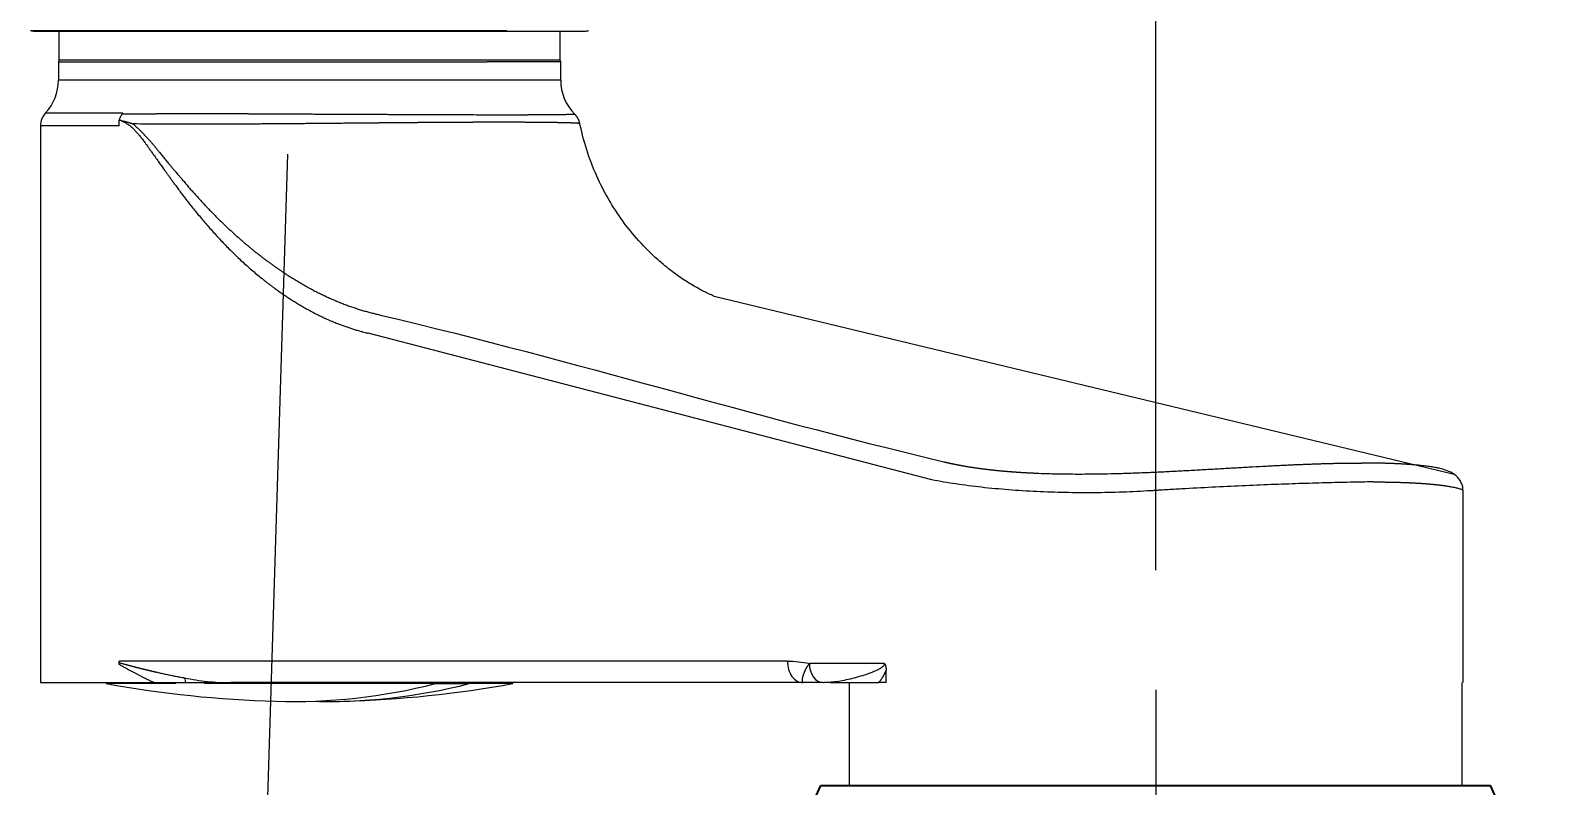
# Model space of a CAD drawing. Extents: x 0 to 1128, y 0 to 827.
# Drawn here: x 161.2 to 224.7, y 670.2 to 701.7 of the extents above; entities that cross this region are included whole.
import ezdxf

# ---------------------------------------------------------------- set-up
doc = ezdxf.new("R2010")
doc.units = 0
doc.header["$LTSCALE"] = 4
doc.header["$MEASUREMENT"] = 0
doc.header["$PDMODE"] = 3
doc.header["$PDSIZE"] = -10
doc.linetypes.add('CENTER2', pattern=[28.575, 19.05, -3.175, 3.175, -3.175])
doc.layers.get('0').update_dxf_attribs({"linetype": 'CONTINUOUS'})
doc.layers.get('DEFPOINTS').update_dxf_attribs({"linetype": 'CONTINUOUS'})
doc.layers.add('1', color=7, linetype='CONTINUOUS')
doc.layers.add('DEF_LAYER_ASSEM_MEMBER', color=7, linetype='CONTINUOUS')
doc.layers.add('Cneter', color=1, linetype='CENTER2', lineweight=13)
doc.styles.add('Daelim Dimension', font='')
doc.styles.get('Daelim Dimension').set_extended_font_data('나눔고딕')
doc.dimstyles.new('DEFAULT', dxfattribs={"dimscale": 2, "dimtxt": 2, "dimasz": 2, "dimexe": 0, "dimexo": 2, "dimgap": 1, "dimtad": 1, "dimdec": 1, "dimzin": 9, "dimdsep": 46, "dimtxsty": 'Daelim Dimension', "dimcen": 0.5, "dimclrd": 252, "dimclre": 252, "dimclrt": 3, "dimadec": 1, "dimazin": 0, "dimtfac": 1, "dimtdec": 1, "dimtix": 1, "dimtmove": 0, "dimatfit": 3, "dimfxl": 1, "dimtolj": 1, "dimtzin": 1, "dimlwd": 9, "dimlwe": 9, "dimarcsym": 0})

# ---------------------------------------------------------------- blocks, each defined once
blk = doc.blocks.new('*D0')
at = {"color": 5, "lineweight": 9, "ltscale": 0.5, "transparency": 16777216}
for p, q in [((208.228, 679.171), (208.228, 725.142)), ((212.228, 725.142), (314.228, 725.142)), ((318.228, 679.171), (318.228, 725.142))]:
    blk.add_line(p, q, dxfattribs=at)
at = {"color": 5, "ltscale": 0.5, "transparency": 16777216}
for points in [[(212.228, 725.809), (212.228, 724.476), (208.228, 725.142)], [(314.228, 725.809), (314.228, 724.476), (318.228, 725.142)]]:
    blk.add_solid(points, dxfattribs=at)
at = {"layer": 'DEFPOINTS', "color": 0, "ltscale": 0.5, "transparency": 16777216}
for p in [(318.228, 725.142), (208.228, 675.171), (318.228, 675.171)]:
    blk.add_point(p, dxfattribs=at)
at = {"color": 7, "ltscale": 0.5, "transparency": 16777216, "insert": (263.228, 737.958), "char_height": 10, "attachment_point": 2, "style": 'Daelim Dimension'}
blk.add_mtext('\\A1;110', dxfattribs=at)

msp = doc.modelspace()

# ---------------------------------------------------------------- linework, layer by layer
at = {"layer": '1', "color": 7, "linetype": 'Continuous', "lineweight": 13}
for p, q in [((161.179, 701.719), (181.106, 701.719)), ((176.503, 699.637), (162.352, 699.637)), ((180.276, 699.637), (176.503, 699.637)), ((183.352, 699.637), (180.276, 699.637)), ((164.897, 697.73), (161.602, 697.73)), ((192.829, 675.371), (164.893, 675.371)), ((196.885, 675.271), (193.749, 675.271)), ((178.862, 674.43), (178.862, 674.471))]:
    msp.add_line(p, q, dxfattribs=at)
at = {"layer": '1', "color": 7, "linetype": 'Continuous', "lineweight": 18}
for p, q in [((161.352, 701.688), (180.984, 701.688)), ((162.374, 701.688), (162.374, 700.471)), ((180.984, 701.688), (184.352, 701.688)), ((183.329, 700.471), (183.329, 701.688)), ((162.374, 700.471), (162.352, 700.409)), ((162.352, 700.409), (180.276, 700.409)), ((162.352, 700.409), (162.352, 699.637)), ((180.261, 700.471), (162.374, 700.471)), ((183.329, 700.471), (180.261, 700.471)), ((183.352, 700.409), (180.276, 700.409)), ((183.352, 700.409), (183.329, 700.471)), ((183.352, 699.637), (183.352, 700.409)), ((161.816, 698.275), (165.048, 698.275)), ((161.602, 697.73), (161.602, 674.471)), ((164.893, 697.73), (164.893, 697.963)), ((220.713, 683.168), (189.766, 690.6)), ((198.872, 682.942), (175.306, 689.067)), ((221.078, 674.471), (221.078, 682.494)), ((196.958, 674.471), (196.958, 674.985)), ((161.602, 674.471), (166.348, 674.471)), ((164.352, 674.471), (164.352, 674.43)), ((167.257, 674.43), (164.352, 674.43)), ((178.113, 674.43), (168.444, 674.43)), ((193.485, 674.471), (169.554, 674.471)), ((178.113, 674.44), (178.113, 674.43)), ((179.528, 674.44), (179.528, 674.43)), ((181.352, 674.43), (179.528, 674.43)), ((181.352, 674.43), (181.352, 674.471)), ((194.331, 674.471), (194.369, 674.471)), ((195.408, 674.471), (195.408, 670.171)), ((196.958, 674.471), (196.645, 674.471)), ((221.048, 670.171), (221.048, 674.471))]:
    msp.add_line(p, q, dxfattribs=at)
for centre, radius, start, end in [((161.352, 702.188), 0.5, 249.77514, 270), ((184.352, 702.188), 0.5, 270, 290.22486), ((160.352, 699.637), 2, 317.06892, 0), ((185.352, 699.637), 2, 180, 224.82533), ((162.402, 697.73), 0.8, 137.06621, 180), ((172.852, 721.671), 48, 259.80008, 268.31166), ((172.852, 721.671), 48, 271.68834, 280.19992)]:
    msp.add_arc(centre, radius, start, end, dxfattribs=at)
at = {"layer": '1', "color": 7, "linetype": 'Continuous', "lineweight": 13}
for centre, major_axis, ratio, start_param, end_param in [((180.984, 702.188), (0, -0.5), 0.707107, 6.28316, 6.636176), ((193.485, 675.371), (0, 0.9), 0.72813, 1.570796, 3.141593)]:
    msp.add_ellipse(centre, major_axis=major_axis, ratio=ratio, start_param=start_param, end_param=end_param, dxfattribs=at)
at = {"layer": '1', "color": 7, "linetype": 'Continuous', "lineweight": 18}
for centre, major_axis, ratio, start_param, end_param in [((194.331, 675.271), (0, -0.8), 0.72813, 4.712389, 6.283007), ((172.145, 721.671), (0, -47.99), 0.707107, 6.262349, 6.459997), ((173.559, 721.671), (0, -47.99), 0.707107, 6.262349, 6.459997)]:
    msp.add_ellipse(centre, major_axis=major_axis, ratio=ratio, start_param=start_param, end_param=end_param, dxfattribs=at)
for points, knots in [([(164.893, 697.963), (164.907, 698.013), (164.925, 698.06), (164.956, 698.126), (164.967, 698.148), (164.991, 698.189), (165.003, 698.209), (165.017, 698.229)], [0, 0, 0, 0, 0.5, 0.5, 0.75, 0.75, 1, 1, 1, 1]), ([(165.017, 698.229), (165.03, 698.229), (165.056, 698.229), (165.095, 698.229), (165.135, 698.23), (165.175, 698.23), (165.215, 698.231), (165.255, 698.231), (165.295, 698.232), (165.336, 698.232), (165.376, 698.232), (165.417, 698.233), (165.458, 698.233), (165.499, 698.234), (165.54, 698.234), (165.582, 698.234), (165.623, 698.235), (165.665, 698.235), (165.707, 698.235), (165.749, 698.236), (165.791, 698.236), (165.833, 698.236), (165.876, 698.237), (165.918, 698.237), (165.961, 698.237), (166.004, 698.238), (166.047, 698.238), (166.09, 698.238), (166.134, 698.239), (166.177, 698.239), (166.221, 698.239), (166.264, 698.24), (166.308, 698.24), (166.352, 698.24), (166.396, 698.24), (166.441, 698.241), (166.485, 698.241), (166.53, 698.241), (166.574, 698.241), (166.619, 698.242), (166.664, 698.242), (166.709, 698.242), (166.754, 698.242), (166.8, 698.242), (166.845, 698.243), (166.89, 698.243), (166.936, 698.243), (166.982, 698.243), (167.028, 698.243), (167.074, 698.244), (167.12, 698.244), (167.166, 698.244), (167.213, 698.244), (167.259, 698.244), (167.306, 698.244), (167.352, 698.244), (167.399, 698.245), (167.446, 698.245), (167.493, 698.245), (167.54, 698.245), (167.587, 698.245), (167.635, 698.245), (167.682, 698.245), (167.729, 698.245), (167.777, 698.245), (167.825, 698.245), (167.873, 698.245), (167.921, 698.245), (167.969, 698.246), (168.017, 698.246), (168.065, 698.246), (168.113, 698.246), (168.161, 698.246), (168.21, 698.246), (168.258, 698.246), (168.307, 698.246), (168.356, 698.246), (168.404, 698.246), (168.453, 698.246), (168.502, 698.246), (168.551, 698.246), (168.6, 698.246), (168.65, 698.246), (168.699, 698.245), (168.748, 698.245), (168.798, 698.245), (168.847, 698.245), (168.897, 698.245), (168.946, 698.245), (168.996, 698.245), (169.046, 698.245), (169.095, 698.245), (169.145, 698.245), (169.195, 698.245), (169.245, 698.245), (169.295, 698.244), (169.346, 698.244), (169.396, 698.244), (169.446, 698.244), (169.496, 698.244), (169.547, 698.244), (169.597, 698.244), (169.648, 698.243), (169.698, 698.243), (169.749, 698.243), (169.799, 698.243), (169.85, 698.243), (169.901, 698.243), (169.952, 698.242), (170.002, 698.242), (170.053, 698.242), (170.104, 698.242), (170.155, 698.241), (170.206, 698.241), (170.257, 698.241), (170.308, 698.241), (170.359, 698.24), (170.411, 698.24), (170.462, 698.24), (170.513, 698.24), (170.603, 698.239), (170.732, 698.239), (170.9, 698.238), (171.067, 698.237), (171.233, 698.236), (171.397, 698.235), (171.561, 698.234), (171.723, 698.233), (171.884, 698.232), (172.044, 698.232), (172.202, 698.231), (172.359, 698.23), (172.514, 698.229), (172.668, 698.229), (172.821, 698.228), (172.972, 698.227), (173.122, 698.226), (173.27, 698.226), (173.416, 698.225), (173.561, 698.224), (173.704, 698.224), (173.845, 698.223), (173.985, 698.222), (174.123, 698.222), (174.259, 698.221), (174.394, 698.22), (174.527, 698.22), (174.658, 698.219), (174.787, 698.219), (174.915, 698.218), (175.04, 698.218), (175.164, 698.217), (175.287, 698.217), (175.407, 698.216), (175.525, 698.216), (175.642, 698.215), (175.757, 698.215), (175.87, 698.214), (175.982, 698.214), (176.091, 698.213), (176.199, 698.213), (176.305, 698.212), (176.409, 698.212), (176.511, 698.212), (176.612, 698.211), (176.678, 698.211), (176.711, 698.211)], [0, 0, 0, 0, 0.004352, 0.008702, 0.013051, 0.017398, 0.021742, 0.026086, 0.030427, 0.034766, 0.039104, 0.043439, 0.047773, 0.052106, 0.056436, 0.060764, 0.065091, 0.069416, 0.073739, 0.078061, 0.08238, 0.086698, 0.091014, 0.095328, 0.099641, 0.103951, 0.10826, 0.112567, 0.116873, 0.121176, 0.125478, 0.129778, 0.134077, 0.138373, 0.142668, 0.146961, 0.151252, 0.155542, 0.15983, 0.164116, 0.1684, 0.172683, 0.176964, 0.181243, 0.18552, 0.189796, 0.19407, 0.198343, 0.202613, 0.206882, 0.211149, 0.215415, 0.219678, 0.22394, 0.228201, 0.232459, 0.236716, 0.240971, 0.245225, 0.249477, 0.253727, 0.257975, 0.262222, 0.266467, 0.270711, 0.274953, 0.279193, 0.283431, 0.287668, 0.291903, 0.296137, 0.300368, 0.304598, 0.308827, 0.313054, 0.317279, 0.321502, 0.325724, 0.329945, 0.334163, 0.33838, 0.342596, 0.346809, 0.351021, 0.355232, 0.359441, 0.363648, 0.367853, 0.372057, 0.37626, 0.38046, 0.384659, 0.388857, 0.393053, 0.397247, 0.40144, 0.405631, 0.409821, 0.414008, 0.418195, 0.422379, 0.426563, 0.430744, 0.434924, 0.439103, 0.443279, 0.447455, 0.451628, 0.4558, 0.459971, 0.46414, 0.468307, 0.472473, 0.476637, 0.4808, 0.484961, 0.489121, 0.493279, 0.497436, 0.501591, 0.505744, 0.519394, 0.532923, 0.546331, 0.559619, 0.572785, 0.585831, 0.598755, 0.611559, 0.624242, 0.636804, 0.649244, 0.661564, 0.673762, 0.685839, 0.697796, 0.70963, 0.721344, 0.732936, 0.744408, 0.755757, 0.766986, 0.778093, 0.789078, 0.799943, 0.810685, 0.821307, 0.831806, 0.842185, 0.852441, 0.862577, 0.87259, 0.882482, 0.892252, 0.901901, 0.911428, 0.920833, 0.930117, 0.939278, 0.948318, 0.957237, 0.966033, 0.974707, 0.98326, 0.991691, 1, 1, 1, 1]), ([(180.711, 698.195), (180.723, 698.195), (180.747, 698.195), (180.782, 698.195), (180.818, 698.195), (180.853, 698.195), (180.888, 698.195), (180.924, 698.195), (180.959, 698.195), (180.995, 698.196), (181.03, 698.196), (181.065, 698.196), (181.101, 698.196), (181.136, 698.196), (181.171, 698.196), (181.206, 698.196), (181.241, 698.196), (181.276, 698.196), (181.311, 698.197), (181.346, 698.197), (181.381, 698.197), (181.416, 698.197), (181.451, 698.197), (181.486, 698.197), (181.521, 698.197), (181.555, 698.197), (181.59, 698.198), (181.624, 698.198), (181.659, 698.198), (181.693, 698.198), (181.727, 698.198), (181.761, 698.198), (181.795, 698.198), (181.829, 698.199), (181.863, 698.199), (181.897, 698.199), (181.93, 698.199), (181.964, 698.199), (181.997, 698.199), (182.03, 698.2), (182.063, 698.2), (182.096, 698.2), (182.129, 698.2), (182.162, 698.2), (182.194, 698.2), (182.227, 698.201), (182.259, 698.201), (182.291, 698.201), (182.323, 698.201), (182.354, 698.201), (182.386, 698.202), (182.417, 698.202), (182.449, 698.202), (182.48, 698.202), (182.51, 698.202), (182.541, 698.203), (182.571, 698.203), (182.602, 698.203), (182.632, 698.203), (182.662, 698.203), (182.691, 698.204), (182.72, 698.204), (182.75, 698.204), (182.779, 698.204), (182.807, 698.205), (182.836, 698.205), (182.864, 698.205), (182.892, 698.205), (182.919, 698.205), (182.947, 698.206), (182.974, 698.206), (183.001, 698.206), (183.028, 698.206), (183.054, 698.207), (183.08, 698.207), (183.106, 698.207), (183.131, 698.207), (183.156, 698.208), (183.181, 698.208), (183.206, 698.208), (183.23, 698.208), (183.254, 698.209), (183.278, 698.209), (183.301, 698.209), (183.324, 698.21), (183.347, 698.21), (183.369, 698.21), (183.391, 698.21), (183.412, 698.211), (183.434, 698.211), (183.455, 698.211), (183.475, 698.212), (183.495, 698.212), (183.515, 698.212), (183.534, 698.212), (183.553, 698.213), (183.572, 698.213), (183.59, 698.213), (183.608, 698.214), (183.625, 698.214), (183.642, 698.214), (183.659, 698.215), (183.675, 698.215), (183.69, 698.215), (183.706, 698.216), (183.721, 698.216), (183.735, 698.216), (183.749, 698.217), (183.762, 698.217), (183.775, 698.217), (183.788, 698.218), (183.8, 698.218), (183.811, 698.218), (183.822, 698.219), (183.833, 698.219), (183.843, 698.219), (183.853, 698.22), (183.862, 698.22), (183.87, 698.22), (183.879, 698.221), (183.886, 698.221), (183.893, 698.222), (183.9, 698.222), (183.906, 698.222), (183.911, 698.223), (183.916, 698.223), (183.92, 698.223), (183.924, 698.224), (183.927, 698.224), (183.93, 698.225), (183.932, 698.225), (183.933, 698.225), (183.934, 698.226), (183.935, 698.226), (183.934, 698.226), (183.934, 698.226)], [0, 0, 0, 0, 0.005769, 0.011565, 0.017388, 0.023237, 0.029114, 0.035017, 0.040948, 0.046905, 0.05289, 0.058901, 0.064939, 0.071004, 0.077096, 0.083215, 0.089361, 0.095533, 0.101733, 0.107959, 0.114213, 0.120493, 0.1268, 0.133134, 0.139495, 0.145883, 0.152298, 0.158739, 0.165208, 0.171703, 0.178225, 0.184774, 0.19135, 0.197953, 0.204583, 0.211239, 0.217923, 0.224633, 0.23137, 0.238134, 0.244925, 0.251743, 0.258587, 0.265459, 0.272357, 0.279282, 0.286234, 0.293213, 0.300218, 0.307251, 0.31431, 0.321396, 0.328509, 0.335649, 0.342815, 0.350009, 0.357229, 0.364476, 0.37175, 0.379051, 0.386378, 0.393732, 0.401113, 0.408521, 0.415956, 0.423417, 0.430905, 0.43842, 0.445962, 0.453531, 0.461126, 0.468748, 0.476397, 0.484072, 0.491775, 0.499504, 0.50726, 0.515043, 0.522852, 0.530688, 0.538551, 0.546441, 0.554357, 0.5623, 0.57027, 0.578267, 0.58629, 0.59434, 0.602417, 0.610521, 0.618651, 0.626808, 0.634991, 0.643202, 0.651439, 0.659702, 0.667993, 0.67631, 0.684654, 0.693024, 0.701422, 0.709846, 0.718296, 0.726773, 0.735277, 0.743808, 0.752365, 0.760949, 0.76956, 0.778197, 0.786861, 0.795551, 0.804268, 0.813012, 0.821782, 0.830579, 0.839403, 0.848253, 0.85713, 0.866034, 0.874964, 0.883921, 0.892904, 0.901914, 0.910951, 0.920014, 0.929104, 0.93822, 0.947363, 0.956532, 0.965729, 0.974951, 0.9842, 0.993476, 1, 1, 1, 1]), ([(164.971, 697.951), (164.978, 697.95), (164.994, 697.947), (165.017, 697.942), (165.04, 697.937), (165.064, 697.932), (165.088, 697.927), (165.111, 697.921), (165.136, 697.915), (165.16, 697.909), (165.185, 697.902), (165.209, 697.896), (165.234, 697.888), (165.26, 697.881), (165.285, 697.873), (165.311, 697.865), (165.337, 697.857), (165.363, 697.848), (165.389, 697.839), (165.416, 697.83), (165.443, 697.82), (165.461, 697.814), (165.47, 697.811)], [0, 0, 0, 0, 0.046674, 0.093686, 0.14104, 0.188738, 0.236782, 0.285174, 0.333916, 0.38301, 0.432457, 0.48226, 0.532419, 0.582936, 0.633811, 0.685045, 0.736639, 0.788592, 0.840905, 0.893578, 0.94661, 1, 1, 1, 1]), ([(164.971, 697.951), (164.974, 697.95), (164.982, 697.947), (164.995, 697.941), (165.013, 697.934), (165.033, 697.925), (165.064, 697.91), (165.101, 697.891), (165.146, 697.866), (165.193, 697.838), (165.243, 697.805), (165.29, 697.772), (165.329, 697.743), (165.358, 697.719), (165.387, 697.695), (165.415, 697.671), (165.444, 697.645), (165.473, 697.618), (165.502, 697.589), (165.531, 697.56), (165.56, 697.529), (165.59, 697.498), (165.62, 697.465), (165.65, 697.432), (165.695, 697.38), (165.763, 697.298), (165.857, 697.18), (165.948, 697.058), (166.034, 696.94), (166.115, 696.828), (166.203, 696.703), (166.295, 696.573), (166.408, 696.415), (166.568, 696.189), (166.722, 695.973), (166.852, 695.791), (166.931, 695.682), (167.014, 695.565), (167.103, 695.443), (167.203, 695.304), (167.317, 695.149), (167.443, 694.98), (167.574, 694.806), (167.711, 694.628), (167.854, 694.446), (168.002, 694.26), (168.22, 693.994), (168.508, 693.651), (168.87, 693.241), (169.242, 692.841), (169.625, 692.453), (170.02, 692.076), (170.426, 691.713), (170.717, 691.47), (170.886, 691.334), (170.93, 691.299), (170.975, 691.263), (171.022, 691.226), (171.071, 691.188), (171.122, 691.149), (171.175, 691.109), (171.229, 691.068), (171.285, 691.026), (171.342, 690.983), (171.402, 690.94), (171.463, 690.895), (171.526, 690.85), (171.591, 690.804), (171.658, 690.757), (171.727, 690.71), (171.797, 690.662), (171.869, 690.613), (171.944, 690.564), (172.02, 690.515), (172.098, 690.465), (172.177, 690.414), (172.259, 690.363), (172.343, 690.312), (172.428, 690.261), (172.516, 690.209), (172.605, 690.158), (172.697, 690.106), (172.775, 690.063), (172.862, 690.015), (172.961, 689.961), (173.085, 689.896), (173.216, 689.83), (173.37, 689.755), (173.565, 689.665), (173.77, 689.576), (173.963, 689.496), (174.127, 689.432), (174.287, 689.372), (174.448, 689.316), (174.609, 689.262), (174.738, 689.221), (174.847, 689.188), (174.948, 689.159), (175.063, 689.128), (175.171, 689.1), (175.25, 689.081), (175.291, 689.071), (175.306, 689.067)], [0, 0, 0, 0, 0.000853, 0.001986, 0.003401, 0.005546, 0.007129, 0.011235, 0.015241, 0.019015, 0.023685, 0.028744, 0.031806, 0.034414, 0.037075, 0.039788, 0.042552, 0.045368, 0.048235, 0.05115, 0.054115, 0.057126, 0.060183, 0.063285, 0.066435, 0.074242, 0.085054, 0.096805, 0.104526, 0.114167, 0.124246, 0.134758, 0.145704, 0.162635, 0.189661, 0.198049, 0.206971, 0.216427, 0.226415, 0.236935, 0.250498, 0.264554, 0.279101, 0.29414, 0.30967, 0.325691, 0.342203, 0.379476, 0.417038, 0.454906, 0.493121, 0.531742, 0.57077, 0.61019, 0.614133, 0.618227, 0.622473, 0.62687, 0.631419, 0.63612, 0.640972, 0.645976, 0.651132, 0.65644, 0.661899, 0.66751, 0.673273, 0.679188, 0.685254, 0.691472, 0.697842, 0.704364, 0.711037, 0.717862, 0.724839, 0.731967, 0.739247, 0.746678, 0.754261, 0.761995, 0.76988, 0.777917, 0.786105, 0.790333, 0.801014, 0.811844, 0.822873, 0.835135, 0.851746, 0.872996, 0.887722, 0.901246, 0.914769, 0.92829, 0.941811, 0.955331, 0.960822, 0.969223, 0.980534, 0.989745, 0.996233, 1, 1, 1, 1]), ([(168.085, 697.797), (167.967, 697.798), (167.849, 697.798), (167.673, 697.799), (167.614, 697.799), (167.499, 697.799), (167.441, 697.799), (167.269, 697.8), (167.156, 697.8), (166.932, 697.801), (166.822, 697.802), (166.495, 697.803), (166.283, 697.804), (165.869, 697.807), (165.667, 697.809), (165.47, 697.811)], [0, 0, 0, 0, 0.125, 0.125, 0.1875, 0.1875, 0.25, 0.25, 0.375, 0.375, 0.5, 0.5, 0.75, 0.75, 1, 1, 1, 1]), ([(165.47, 697.811), (165.48, 697.802), (165.499, 697.785), (165.528, 697.76), (165.556, 697.734), (165.584, 697.708), (165.613, 697.682), (165.641, 697.656), (165.669, 697.63), (165.697, 697.603), (165.725, 697.577), (165.753, 697.55), (165.78, 697.523), (165.808, 697.496), (165.835, 697.469), (165.862, 697.442), (165.89, 697.414), (165.917, 697.387), (165.943, 697.359), (165.97, 697.331), (165.997, 697.303), (166.039, 697.259), (166.097, 697.196), (166.172, 697.112), (166.249, 697.024), (166.328, 696.932), (166.409, 696.834), (166.493, 696.732), (166.567, 696.64), (166.632, 696.559), (166.687, 696.491), (166.743, 696.423), (166.799, 696.353), (166.857, 696.283), (166.914, 696.213), (166.973, 696.141), (167.04, 696.06), (167.114, 695.972), (167.192, 695.879), (167.266, 695.793), (167.333, 695.714), (167.392, 695.647), (167.445, 695.586), (167.494, 695.528), (167.547, 695.466), (167.604, 695.399), (167.665, 695.328), (167.73, 695.251), (167.774, 695.198), (167.796, 695.171)], [0, 0, 0, 0, 0.011556, 0.023084, 0.034586, 0.046061, 0.05751, 0.068933, 0.08033, 0.091702, 0.103048, 0.11437, 0.125668, 0.136941, 0.14819, 0.159415, 0.170617, 0.181796, 0.192952, 0.204084, 0.215195, 0.226283, 0.256947, 0.288832, 0.321969, 0.356393, 0.392138, 0.429236, 0.467721, 0.491881, 0.516319, 0.541039, 0.566043, 0.591336, 0.61692, 0.642797, 0.668969, 0.705392, 0.739447, 0.771078, 0.800238, 0.826885, 0.846581, 0.867914, 0.890906, 0.915579, 0.941962, 0.970089, 1, 1, 1, 1]), ([(180.853, 697.881), (180.841, 697.881), (180.815, 697.881), (180.777, 697.881), (180.739, 697.881), (180.7, 697.881), (180.66, 697.881), (180.621, 697.881), (180.581, 697.881), (180.54, 697.881), (180.499, 697.881), (180.458, 697.881), (180.417, 697.881), (180.375, 697.881), (180.333, 697.881), (180.29, 697.881), (180.248, 697.881), (180.204, 697.88), (180.161, 697.88), (180.117, 697.88), (180.072, 697.88), (180.028, 697.88), (179.983, 697.88), (179.937, 697.88), (179.892, 697.879), (179.846, 697.879), (179.799, 697.879), (179.752, 697.879), (179.705, 697.879), (179.658, 697.879), (179.61, 697.878), (179.561, 697.878), (179.513, 697.878), (179.464, 697.878), (179.415, 697.878), (179.365, 697.877), (179.315, 697.877), (179.265, 697.877), (179.214, 697.877), (179.163, 697.876), (179.111, 697.876), (179.06, 697.876), (179.007, 697.875), (178.955, 697.875), (178.902, 697.875), (178.849, 697.875), (178.795, 697.874), (178.742, 697.874), (178.687, 697.874), (178.633, 697.873), (178.578, 697.873), (178.523, 697.873), (178.467, 697.872), (178.411, 697.872), (178.355, 697.872), (178.298, 697.871), (178.241, 697.871), (178.184, 697.871), (178.127, 697.87), (178.069, 697.87), (178.011, 697.869), (177.952, 697.869), (177.893, 697.869), (177.834, 697.868), (177.774, 697.868), (177.715, 697.867), (177.654, 697.867), (177.594, 697.866), (177.533, 697.866), (177.472, 697.866), (177.41, 697.865), (177.348, 697.865), (177.286, 697.864), (177.224, 697.864), (177.161, 697.863), (177.098, 697.863), (177.034, 697.862), (176.97, 697.862), (176.906, 697.861), (176.842, 697.861), (176.777, 697.86), (176.712, 697.86), (176.646, 697.859), (176.58, 697.858), (176.514, 697.858), (176.447, 697.857), (176.381, 697.857), (176.313, 697.856), (176.246, 697.856), (176.178, 697.855), (176.11, 697.854), (176.041, 697.854), (175.973, 697.853), (175.903, 697.853), (175.834, 697.852), (175.764, 697.851), (175.694, 697.851), (175.624, 697.85), (175.553, 697.85), (175.482, 697.849), (175.411, 697.848), (175.339, 697.848), (175.268, 697.847), (175.195, 697.846), (175.123, 697.846), (175.05, 697.845), (174.977, 697.844), (174.904, 697.844), (174.773, 697.842), (174.586, 697.841), (174.343, 697.838), (174.103, 697.836), (173.867, 697.834), (173.635, 697.832), (173.407, 697.83), (173.182, 697.828), (172.961, 697.826), (172.744, 697.824), (172.531, 697.822), (172.322, 697.821), (172.116, 697.819), (171.915, 697.817), (171.717, 697.816), (171.524, 697.814), (171.335, 697.813), (171.15, 697.812), (170.969, 697.811), (170.793, 697.809), (170.621, 697.808), (170.454, 697.807), (170.29, 697.806), (170.132, 697.805), (169.977, 697.804), (169.827, 697.803), (169.682, 697.803), (169.541, 697.802), (169.404, 697.801), (169.271, 697.801), (169.143, 697.8), (169.019, 697.8), (168.899, 697.799), (168.783, 697.799), (168.672, 697.798), (168.564, 697.798), (168.461, 697.798), (168.361, 697.798), (168.266, 697.798), (168.174, 697.798), (168.114, 697.797), (168.085, 697.797)], [0, 0, 0, 0, 0.003874, 0.007764, 0.011671, 0.015595, 0.019535, 0.023493, 0.027467, 0.031457, 0.035464, 0.039488, 0.043528, 0.047585, 0.051658, 0.055747, 0.059853, 0.063975, 0.068114, 0.072268, 0.076439, 0.080626, 0.084828, 0.089047, 0.093282, 0.097532, 0.101798, 0.10608, 0.110378, 0.114691, 0.11902, 0.123364, 0.127723, 0.132098, 0.136488, 0.140893, 0.145313, 0.149749, 0.154199, 0.158663, 0.163143, 0.167637, 0.172145, 0.176668, 0.181204, 0.185755, 0.19032, 0.194898, 0.19949, 0.204095, 0.208714, 0.213346, 0.21799, 0.222648, 0.227318, 0.232001, 0.236696, 0.241404, 0.246124, 0.250857, 0.255602, 0.26036, 0.265131, 0.269914, 0.27471, 0.279519, 0.28434, 0.289175, 0.294022, 0.298882, 0.303755, 0.308641, 0.31354, 0.318453, 0.323379, 0.328318, 0.333271, 0.338238, 0.343218, 0.348213, 0.353222, 0.358245, 0.363282, 0.368334, 0.373401, 0.378482, 0.383579, 0.38869, 0.393817, 0.398958, 0.404115, 0.409286, 0.414471, 0.419671, 0.424886, 0.430115, 0.435358, 0.440616, 0.445888, 0.451173, 0.456473, 0.461786, 0.467114, 0.472454, 0.477808, 0.483176, 0.488557, 0.493951, 0.499358, 0.51745, 0.535232, 0.552702, 0.569865, 0.586727, 0.603296, 0.619576, 0.635573, 0.651292, 0.666737, 0.681913, 0.696822, 0.711465, 0.725836, 0.739934, 0.753753, 0.767292, 0.780548, 0.79352, 0.806207, 0.818609, 0.830726, 0.842557, 0.854103, 0.865362, 0.876334, 0.887019, 0.897418, 0.907529, 0.917353, 0.92689, 0.936141, 0.945107, 0.95379, 0.962192, 0.970313, 0.978154, 0.985716, 0.992998, 1, 1, 1, 1]), ([(184.151, 697.826), (184.151, 697.826), (184.15, 697.826), (184.15, 697.827), (184.147, 697.828), (184.143, 697.829), (184.138, 697.83), (184.132, 697.831), (184.124, 697.832), (184.114, 697.833), (184.103, 697.834), (184.091, 697.836), (184.077, 697.837), (184.061, 697.838), (184.044, 697.839), (184.025, 697.84), (184.005, 697.842), (183.982, 697.843), (183.958, 697.844), (183.932, 697.845), (183.904, 697.847), (183.875, 697.848), (183.845, 697.849), (183.813, 697.85), (183.78, 697.851), (183.745, 697.853), (183.71, 697.854), (183.672, 697.855), (183.634, 697.856), (183.594, 697.857), (183.554, 697.858), (183.512, 697.859), (183.468, 697.86), (183.424, 697.861), (183.379, 697.862), (183.332, 697.863), (183.284, 697.864), (183.236, 697.865), (183.186, 697.865), (183.135, 697.866), (183.083, 697.867), (183.03, 697.868), (182.976, 697.869), (182.922, 697.869), (182.866, 697.87), (182.81, 697.871), (182.752, 697.871), (182.694, 697.872), (182.635, 697.873), (182.575, 697.873), (182.515, 697.874), (182.454, 697.875), (182.392, 697.875), (182.33, 697.876), (182.267, 697.876), (182.203, 697.877), (182.139, 697.877), (182.074, 697.877), (182.009, 697.878), (181.944, 697.878), (181.878, 697.879), (181.812, 697.879), (181.745, 697.879), (181.678, 697.88), (181.61, 697.88), (181.543, 697.88), (181.475, 697.88), (181.406, 697.881), (181.338, 697.881), (181.269, 697.881), (181.2, 697.881), (181.131, 697.881), (181.062, 697.881), (180.993, 697.881), (180.923, 697.881), (180.877, 697.881), (180.853, 697.881)], [0, 0, 0, 0, 0.00528, 0.018579, 0.032003, 0.045552, 0.05923, 0.073036, 0.086972, 0.101039, 0.115239, 0.129574, 0.144045, 0.158654, 0.173402, 0.188289, 0.203315, 0.218478, 0.234074, 0.249599, 0.265054, 0.280437, 0.295746, 0.310981, 0.326141, 0.341225, 0.356231, 0.37116, 0.38601, 0.400781, 0.415472, 0.430083, 0.444618, 0.459075, 0.473458, 0.487767, 0.502004, 0.516169, 0.530265, 0.544291, 0.558249, 0.572138, 0.58596, 0.599714, 0.613401, 0.627021, 0.640574, 0.654061, 0.667481, 0.68083, 0.694109, 0.707316, 0.72045, 0.733508, 0.74649, 0.759394, 0.77222, 0.784966, 0.797631, 0.810215, 0.822718, 0.835137, 0.847473, 0.859725, 0.871892, 0.883974, 0.895971, 0.907881, 0.919704, 0.93144, 0.943088, 0.954648, 0.966119, 0.977502, 0.988796, 1, 1, 1, 1]), ([(189.766, 690.6), (189.77, 690.613), (189.671, 690.656), (189.439, 690.763), (189.062, 690.956), (188.568, 691.25), (188.004, 691.643), (187.335, 692.19), (186.62, 692.897), (185.934, 693.747), (185.338, 694.661), (184.831, 695.65), (184.422, 696.712), (184.231, 697.457), (184.156, 697.828)], [0.2243458, 0.2243458, 0.2243458, 0.2243458, 0.2406719, 0.2732668, 0.3263531, 0.3846533, 0.4461157, 0.5104724, 0.5978343, 0.6793333, 0.7552558, 0.8342198, 0.9189799, 1, 1, 1, 1]), ([(167.796, 695.171), (167.815, 695.15), (167.852, 695.108), (167.908, 695.044), (167.965, 694.981), (168.021, 694.918), (168.077, 694.855), (168.134, 694.793), (168.19, 694.731), (168.247, 694.669), (168.304, 694.608), (168.361, 694.546), (168.417, 694.485), (168.474, 694.425), (168.531, 694.365), (168.589, 694.305), (168.646, 694.245), (168.703, 694.186), (168.76, 694.127), (168.818, 694.068), (168.875, 694.01), (168.933, 693.952), (168.99, 693.894), (169.048, 693.837), (169.106, 693.78), (169.164, 693.724), (169.221, 693.668), (169.279, 693.612), (169.337, 693.557), (169.395, 693.502), (169.453, 693.447), (169.511, 693.393), (169.569, 693.34), (169.627, 693.286), (169.685, 693.233), (169.743, 693.181), (169.801, 693.129), (169.86, 693.077), (169.918, 693.026), (169.976, 692.975), (170.034, 692.925), (170.092, 692.875), (170.15, 692.825), (170.208, 692.776), (170.266, 692.728), (170.324, 692.679), (170.382, 692.632), (170.439, 692.584), (170.497, 692.537), (170.555, 692.491), (170.613, 692.445), (170.67, 692.399), (170.728, 692.354), (170.785, 692.31), (170.843, 692.265), (170.9, 692.222), (170.957, 692.178), (171.015, 692.135), (171.072, 692.093), (171.129, 692.051), (171.185, 692.01), (171.242, 691.968), (171.299, 691.928), (171.355, 691.888), (171.412, 691.848), (171.468, 691.808), (171.524, 691.77), (171.593, 691.723), (171.673, 691.668), (171.767, 691.605), (171.86, 691.544), (171.953, 691.484), (172.047, 691.424), (172.14, 691.365), (172.234, 691.308), (172.328, 691.251), (172.421, 691.195), (172.515, 691.14), (172.609, 691.087), (172.703, 691.034), (172.796, 690.982), (172.89, 690.931), (172.984, 690.881), (173.077, 690.832), (173.171, 690.784), (173.265, 690.737), (173.358, 690.691), (173.451, 690.646), (173.545, 690.603), (173.638, 690.56), (173.731, 690.518), (173.824, 690.477), (173.917, 690.437), (174.01, 690.398), (174.102, 690.361), (174.195, 690.324), (174.287, 690.288), (174.379, 690.253), (174.471, 690.219), (174.563, 690.186), (174.654, 690.154), (174.746, 690.124), (174.837, 690.094), (174.928, 690.065), (175.018, 690.037), (175.109, 690.01), (175.199, 689.984), (175.289, 689.959), (175.378, 689.935), (175.467, 689.912), (175.556, 689.89), (175.645, 689.868), (175.733, 689.848), (175.792, 689.835), (175.821, 689.829)], [0, 0, 0, 0, 0.008051, 0.016096, 0.024134, 0.032165, 0.040189, 0.048205, 0.056214, 0.064215, 0.072207, 0.080191, 0.088166, 0.096132, 0.104088, 0.112035, 0.119971, 0.127898, 0.135814, 0.143719, 0.151613, 0.159496, 0.167366, 0.175224, 0.183069, 0.190901, 0.198719, 0.206523, 0.214312, 0.222086, 0.229845, 0.237588, 0.245314, 0.253023, 0.260716, 0.268391, 0.276048, 0.283686, 0.291306, 0.298907, 0.306488, 0.314049, 0.321591, 0.329111, 0.336611, 0.344089, 0.351546, 0.35898, 0.366392, 0.373782, 0.381148, 0.388491, 0.39581, 0.403106, 0.410377, 0.417623, 0.424844, 0.432039, 0.43921, 0.446354, 0.453471, 0.460562, 0.467627, 0.474664, 0.481673, 0.488655, 0.495608, 0.502533, 0.514026, 0.5255, 0.536954, 0.548388, 0.5598, 0.571191, 0.582557, 0.5939, 0.605217, 0.616509, 0.627773, 0.63901, 0.650217, 0.661395, 0.672543, 0.68366, 0.694745, 0.705798, 0.716818, 0.727805, 0.738758, 0.749677, 0.760561, 0.77141, 0.782223, 0.792999, 0.803738, 0.81444, 0.825103, 0.835727, 0.846312, 0.856858, 0.867362, 0.877826, 0.888248, 0.898628, 0.908966, 0.91926, 0.929511, 0.939717, 0.949879, 0.959996, 0.970067, 0.980092, 0.99007, 1, 1, 1, 1]), ([(199.371, 683.698), (199.383, 683.695), (199.408, 683.689), (199.446, 683.68), (199.484, 683.671), (199.522, 683.663), (199.56, 683.654), (199.598, 683.646), (199.637, 683.637), (199.675, 683.629), (199.714, 683.621), (199.753, 683.612), (199.792, 683.604), (199.832, 683.596), (199.871, 683.588), (199.911, 683.581), (199.951, 683.573), (199.991, 683.565), (200.031, 683.558), (200.071, 683.55), (200.112, 683.543), (200.152, 683.535), (200.193, 683.528), (200.234, 683.521), (200.275, 683.514), (200.317, 683.507), (200.358, 683.5), (200.4, 683.493), (200.442, 683.486), (200.484, 683.48), (200.526, 683.473), (200.569, 683.467), (200.611, 683.46), (200.654, 683.454), (200.697, 683.448), (200.74, 683.441), (200.783, 683.435), (200.826, 683.429), (200.87, 683.423), (200.914, 683.417), (200.957, 683.412), (201.002, 683.406), (201.046, 683.4), (201.09, 683.395), (201.135, 683.389), (201.179, 683.384), (201.224, 683.378), (201.269, 683.373), (201.315, 683.368), (201.36, 683.363), (201.406, 683.358), (201.451, 683.353), (201.497, 683.348), (201.543, 683.343), (201.59, 683.339), (201.636, 683.334), (201.683, 683.329), (201.729, 683.325), (201.776, 683.321), (201.823, 683.316), (201.871, 683.312), (201.918, 683.308), (201.966, 683.304), (202.013, 683.3), (202.061, 683.296), (202.109, 683.292), (202.158, 683.288), (202.206, 683.284), (202.255, 683.281), (202.303, 683.277), (202.352, 683.274), (202.401, 683.27), (202.451, 683.267), (202.5, 683.264), (202.55, 683.26), (202.6, 683.257), (202.65, 683.254), (202.7, 683.251), (202.75, 683.248), (202.8, 683.245), (202.851, 683.243), (202.902, 683.24), (202.953, 683.237), (203.004, 683.235), (203.055, 683.232), (203.107, 683.23), (203.264, 683.222), (203.529, 683.212), (203.906, 683.2), (204.287, 683.193), (204.673, 683.188), (205.063, 683.187), (205.524, 683.189), (206.056, 683.196), (206.661, 683.21), (207.267, 683.229), (207.876, 683.253), (208.487, 683.281), (209.1, 683.311), (209.714, 683.345), (210.326, 683.379), (210.935, 683.414), (211.536, 683.448), (212.131, 683.482), (212.555, 683.505), (212.815, 683.519), (212.916, 683.524), (213.016, 683.529), (213.115, 683.534), (213.214, 683.539), (213.312, 683.544), (213.41, 683.549), (213.508, 683.554), (213.605, 683.558), (213.701, 683.563), (213.797, 683.567), (213.892, 683.571), (213.987, 683.576), (214.082, 683.58), (214.176, 683.584), (214.269, 683.588), (214.362, 683.591), (214.454, 683.595), (214.546, 683.599), (214.638, 683.602), (214.728, 683.605), (214.819, 683.609), (214.909, 683.612), (214.998, 683.615), (215.087, 683.618), (215.175, 683.62), (215.263, 683.623), (215.351, 683.625), (215.438, 683.628), (215.524, 683.63), (215.61, 683.632), (215.695, 683.634), (215.78, 683.636), (215.864, 683.638), (215.948, 683.639), (216.031, 683.641), (216.114, 683.642), (216.196, 683.643), (216.278, 683.644), (216.359, 683.645), (216.44, 683.646), (216.52, 683.646), (216.6, 683.647), (216.679, 683.647), (216.758, 683.647), (216.81, 683.647), (216.836, 683.647)], [0, 0, 0, 0, 0.002832, 0.005662, 0.00849, 0.011316, 0.014141, 0.016964, 0.019785, 0.022605, 0.025424, 0.028241, 0.031058, 0.033872, 0.036686, 0.039499, 0.042311, 0.045122, 0.047932, 0.050741, 0.053549, 0.056357, 0.059164, 0.061971, 0.064777, 0.067583, 0.070389, 0.073194, 0.075999, 0.078804, 0.081609, 0.084414, 0.087219, 0.090024, 0.09283, 0.095635, 0.098441, 0.101248, 0.104055, 0.106862, 0.10967, 0.112479, 0.115289, 0.118099, 0.12091, 0.123723, 0.126536, 0.12935, 0.132166, 0.134983, 0.137801, 0.14062, 0.143441, 0.146263, 0.149087, 0.151912, 0.154739, 0.157568, 0.160399, 0.163232, 0.166066, 0.168903, 0.171741, 0.174582, 0.177425, 0.18027, 0.183118, 0.185968, 0.18882, 0.191675, 0.194533, 0.197393, 0.200256, 0.203122, 0.20599, 0.208862, 0.211736, 0.214614, 0.217494, 0.220378, 0.223265, 0.226155, 0.229049, 0.231946, 0.234846, 0.23775, 0.240658, 0.261423, 0.28215, 0.302864, 0.323588, 0.344346, 0.365162, 0.396594, 0.427874, 0.459086, 0.490315, 0.52165, 0.553114, 0.584789, 0.616756, 0.648677, 0.680614, 0.712644, 0.744841, 0.75044, 0.756032, 0.761616, 0.767193, 0.772762, 0.778326, 0.783883, 0.789435, 0.794982, 0.800523, 0.80606, 0.811593, 0.817122, 0.822648, 0.828171, 0.833691, 0.839209, 0.844725, 0.85024, 0.855753, 0.861266, 0.866779, 0.872291, 0.877804, 0.883319, 0.888834, 0.894351, 0.89987, 0.905391, 0.910916, 0.916443, 0.921974, 0.927509, 0.933049, 0.938593, 0.944142, 0.949697, 0.955258, 0.960825, 0.966398, 0.971979, 0.977567, 0.983162, 0.988766, 0.994379, 1, 1, 1, 1]), ([(220.082, 683.426), (220.035, 683.437), (219.928, 683.458), (219.738, 683.49), (219.513, 683.521), (219.319, 683.543), (219.178, 683.556), (219.1, 683.564), (219.022, 683.57), (218.944, 683.577), (218.866, 683.583), (218.788, 683.588), (218.711, 683.593), (218.633, 683.598), (218.556, 683.603), (218.48, 683.607), (218.405, 683.611), (218.331, 683.615), (218.257, 683.618), (218.207, 683.62), (218.179, 683.621), (218.173, 683.621), (218.165, 683.622), (218.156, 683.622), (218.145, 683.622), (218.133, 683.623), (218.12, 683.623), (218.105, 683.624), (218.088, 683.625), (218.07, 683.625), (218.05, 683.626), (218.028, 683.627), (218.005, 683.628), (217.981, 683.629), (217.954, 683.629), (217.926, 683.63), (217.897, 683.631), (217.865, 683.632), (217.832, 683.633), (217.797, 683.634), (217.761, 683.635), (217.722, 683.636), (217.682, 683.637), (217.64, 683.638), (217.595, 683.639), (217.549, 683.64), (217.501, 683.641), (217.451, 683.642), (217.399, 683.643), (217.345, 683.644), (217.289, 683.645), (217.231, 683.645), (217.171, 683.646), (217.108, 683.646), (217.043, 683.647), (216.976, 683.647), (216.907, 683.647), (216.86, 683.647), (216.836, 683.647)], [0, 0, 0, 0, 0.08447, 0.177387, 0.270332, 0.363429, 0.389814, 0.415658, 0.440958, 0.465715, 0.489927, 0.513592, 0.53671, 0.559279, 0.5813, 0.60277, 0.62369, 0.644058, 0.663875, 0.683139, 0.684344, 0.685936, 0.687915, 0.690281, 0.693034, 0.696173, 0.699699, 0.703612, 0.707912, 0.712599, 0.717672, 0.723131, 0.728978, 0.73521, 0.741829, 0.748834, 0.756225, 0.764002, 0.772165, 0.780713, 0.789646, 0.798964, 0.808667, 0.818754, 0.829225, 0.840079, 0.851316, 0.862935, 0.874936, 0.887318, 0.900081, 0.913223, 0.926744, 0.940644, 0.95492, 0.969572, 0.984599, 1, 1, 1, 1]), ([(217.315, 682.857), (217.327, 682.857), (217.352, 682.857), (217.39, 682.857), (217.427, 682.857), (217.464, 682.856), (217.502, 682.856), (217.539, 682.856), (217.576, 682.856), (217.613, 682.856), (217.65, 682.855), (217.687, 682.855), (217.724, 682.855), (217.761, 682.854), (217.798, 682.854), (217.835, 682.853), (217.872, 682.853), (217.908, 682.852), (217.945, 682.852), (217.982, 682.851), (218.018, 682.85), (218.055, 682.85), (218.091, 682.849), (218.127, 682.848), (218.163, 682.847), (218.199, 682.847), (218.235, 682.846), (218.271, 682.845), (218.307, 682.844), (218.343, 682.843), (218.379, 682.842), (218.414, 682.841), (218.45, 682.84), (218.485, 682.839), (218.52, 682.837), (218.555, 682.836), (218.59, 682.835), (218.625, 682.834), (218.66, 682.832), (218.694, 682.831), (218.729, 682.83), (218.763, 682.828), (218.798, 682.827), (218.832, 682.825), (218.866, 682.824), (218.9, 682.822), (218.933, 682.82), (218.967, 682.819), (219, 682.817), (219.034, 682.815), (219.067, 682.813), (219.1, 682.812), (219.132, 682.81), (219.165, 682.808), (219.198, 682.806), (219.23, 682.804), (219.262, 682.802), (219.294, 682.8), (219.326, 682.798), (219.357, 682.796), (219.389, 682.794), (219.42, 682.791), (219.451, 682.789), (219.482, 682.787), (219.512, 682.785), (219.543, 682.782), (219.573, 682.78), (219.603, 682.777), (219.633, 682.775), (219.663, 682.772), (219.692, 682.77), (219.721, 682.767), (219.75, 682.765), (219.779, 682.762), (219.807, 682.759), (219.836, 682.757), (219.864, 682.754), (219.891, 682.751), (219.919, 682.748), (219.946, 682.745), (219.973, 682.743), (220, 682.74), (220.027, 682.737), (220.053, 682.734), (220.079, 682.731), (220.105, 682.728), (220.13, 682.724), (220.155, 682.721), (220.18, 682.718), (220.205, 682.715), (220.229, 682.712), (220.253, 682.708), (220.277, 682.705), (220.3, 682.702), (220.324, 682.698), (220.347, 682.695), (220.369, 682.692), (220.407, 682.686), (220.464, 682.677), (220.539, 682.664), (220.621, 682.65), (220.706, 682.633), (220.791, 682.615), (220.873, 682.594), (220.947, 682.573), (221.01, 682.55), (221.056, 682.526), (221.076, 682.507), (221.078, 682.497), (221.078, 682.494)], [0, 0, 0, 0, 0.005253, 0.010524, 0.015813, 0.02112, 0.026445, 0.031788, 0.037149, 0.042528, 0.047924, 0.053339, 0.058771, 0.064221, 0.069689, 0.075175, 0.080678, 0.086199, 0.091738, 0.097294, 0.102868, 0.10846, 0.114069, 0.119695, 0.125339, 0.131, 0.136679, 0.142375, 0.148089, 0.153819, 0.159567, 0.165332, 0.171114, 0.176913, 0.182729, 0.188562, 0.194412, 0.200279, 0.206163, 0.212063, 0.21798, 0.223914, 0.229864, 0.235831, 0.241815, 0.247814, 0.25383, 0.259863, 0.265912, 0.271977, 0.278058, 0.284156, 0.29027, 0.2964, 0.302546, 0.308708, 0.314886, 0.321081, 0.327291, 0.333518, 0.33976, 0.346019, 0.352293, 0.358583, 0.36489, 0.371212, 0.377549, 0.383903, 0.390272, 0.396657, 0.403058, 0.409475, 0.415907, 0.422354, 0.428817, 0.435296, 0.44179, 0.4483, 0.454825, 0.461366, 0.467922, 0.474493, 0.48108, 0.487682, 0.494299, 0.500932, 0.50758, 0.514243, 0.520922, 0.527616, 0.534326, 0.541052, 0.547794, 0.554552, 0.561326, 0.568117, 0.574924, 0.581748, 0.603056, 0.628385, 0.657745, 0.691138, 0.728557, 0.769982, 0.815395, 0.864788, 0.918163, 0.975522, 1, 1, 1, 1]), ([(221.078, 682.479), (221.078, 682.539), (221.068, 682.665), (221.012, 682.827), (220.92, 682.98), (220.772, 683.135), (220.554, 683.274), (220.276, 683.38), (220.063, 683.431), (219.956, 683.449)], [0, 0, 0, 0, 0.070216, 0.157327, 0.261861, 0.38394, 0.574042, 0.79541, 1, 1, 1, 1]), ([(164.895, 675.306), (164.914, 675.301), (164.951, 675.29), (165.006, 675.275), (165.06, 675.26), (165.114, 675.246), (165.166, 675.232), (165.218, 675.218), (165.27, 675.204), (165.32, 675.191), (165.369, 675.177), (165.418, 675.165), (165.465, 675.152), (165.512, 675.14), (165.558, 675.128), (165.603, 675.117), (165.647, 675.105), (165.69, 675.094), (165.733, 675.084), (165.774, 675.073), (165.814, 675.063), (165.854, 675.053), (165.892, 675.044), (165.93, 675.035), (165.966, 675.026), (166.002, 675.017), (166.036, 675.009), (166.07, 675.001), (166.103, 674.993), (166.134, 674.985), (166.165, 674.978), (166.195, 674.971), (166.223, 674.964), (166.251, 674.958), (166.278, 674.951), (166.303, 674.945), (166.328, 674.94), (166.351, 674.934), (166.374, 674.929), (166.395, 674.924), (166.416, 674.919), (166.459, 674.909), (166.527, 674.894), (166.62, 674.873), (166.714, 674.852), (166.81, 674.831), (166.907, 674.81), (167.005, 674.79), (167.105, 674.769), (167.207, 674.749), (167.31, 674.729), (167.415, 674.709), (167.521, 674.69), (167.592, 674.677), (167.628, 674.671)], [0, 0, 0, 0, 0.022062, 0.043738, 0.065029, 0.085935, 0.106455, 0.126589, 0.146339, 0.165702, 0.184681, 0.203273, 0.221481, 0.239303, 0.256739, 0.27379, 0.290456, 0.306736, 0.322631, 0.33814, 0.353264, 0.368003, 0.382356, 0.396323, 0.409905, 0.423102, 0.435913, 0.448339, 0.460379, 0.472034, 0.483304, 0.494188, 0.504687, 0.5148, 0.524527, 0.53387, 0.542827, 0.551398, 0.559584, 0.567385, 0.5748, 0.58183, 0.614779, 0.648073, 0.681712, 0.715696, 0.750025, 0.784699, 0.819719, 0.855084, 0.890794, 0.926851, 0.963252, 1, 1, 1, 1]), ([(166.348, 674.471), (166.334, 674.477), (166.306, 674.49), (166.264, 674.51), (166.221, 674.53), (166.177, 674.551), (166.132, 674.572), (166.086, 674.594), (166.039, 674.617), (165.992, 674.64), (165.944, 674.664), (165.895, 674.688), (165.845, 674.713), (165.794, 674.739), (165.743, 674.765), (165.691, 674.792), (165.638, 674.819), (165.585, 674.847), (165.531, 674.876), (165.476, 674.905), (165.421, 674.935), (165.365, 674.965), (165.308, 674.996), (165.251, 675.028), (165.193, 675.06), (165.135, 675.093), (165.076, 675.126), (165.017, 675.16), (164.957, 675.195), (164.917, 675.218), (164.897, 675.23)], [0, 0, 0, 0, 0.02652, 0.05372, 0.0816, 0.110161, 0.139403, 0.169326, 0.199929, 0.231213, 0.263178, 0.295825, 0.329153, 0.363161, 0.397852, 0.433223, 0.469276, 0.506011, 0.543427, 0.581525, 0.620304, 0.659765, 0.699908, 0.740733, 0.782239, 0.824428, 0.867298, 0.91085, 0.955084, 1, 1, 1, 1]), ([(193.485, 674.471), (193.484, 674.471), (193.483, 674.471), (193.482, 674.472), (193.481, 674.472), (193.479, 674.473), (193.478, 674.474), (193.476, 674.475), (193.475, 674.477), (193.474, 674.479), (193.472, 674.481), (193.471, 674.483), (193.47, 674.485), (193.469, 674.488), (193.467, 674.49), (193.466, 674.493), (193.465, 674.496), (193.464, 674.5), (193.463, 674.503), (193.462, 674.507), (193.462, 674.51), (193.461, 674.514), (193.46, 674.518), (193.459, 674.522), (193.459, 674.526), (193.458, 674.53), (193.458, 674.535), (193.457, 674.539), (193.457, 674.544), (193.457, 674.548), (193.456, 674.553), (193.456, 674.557), (193.456, 674.562), (193.456, 674.567), (193.456, 674.572), (193.456, 674.577), (193.457, 674.582), (193.457, 674.587), (193.457, 674.592), (193.457, 674.597), (193.458, 674.602), (193.458, 674.607), (193.459, 674.612), (193.459, 674.617), (193.46, 674.621), (193.46, 674.626), (193.461, 674.631), (193.462, 674.636), (193.462, 674.641), (193.463, 674.646), (193.464, 674.651), (193.465, 674.656), (193.466, 674.66), (193.467, 674.665), (193.468, 674.67), (193.468, 674.674), (193.469, 674.679), (193.47, 674.683), (193.471, 674.688), (193.472, 674.692), (193.473, 674.697), (193.474, 674.701), (193.475, 674.705), (193.476, 674.709), (193.477, 674.713), (193.478, 674.717), (193.479, 674.721), (193.482, 674.731), (193.486, 674.748), (193.493, 674.771), (193.501, 674.796), (193.509, 674.821), (193.518, 674.846), (193.528, 674.872), (193.538, 674.898), (193.549, 674.924), (193.561, 674.951), (193.573, 674.978), (193.586, 675.005), (193.6, 675.032), (193.614, 675.059), (193.629, 675.086), (193.645, 675.113), (193.661, 675.14), (193.677, 675.167), (193.695, 675.193), (193.712, 675.219), (193.73, 675.245), (193.743, 675.263), (193.749, 675.271)], [0, 0, 0, 0, 0.011553, 0.023009, 0.034368, 0.045629, 0.05679, 0.067851, 0.078811, 0.089668, 0.100423, 0.111074, 0.12162, 0.13206, 0.142394, 0.152621, 0.16274, 0.172751, 0.182653, 0.192444, 0.202126, 0.211696, 0.221155, 0.230502, 0.239736, 0.248857, 0.257864, 0.266758, 0.275537, 0.284201, 0.292751, 0.301185, 0.309503, 0.317705, 0.325792, 0.333761, 0.341614, 0.34935, 0.356969, 0.364471, 0.371856, 0.379123, 0.386273, 0.393305, 0.400219, 0.407016, 0.413695, 0.420256, 0.426699, 0.433025, 0.439232, 0.445322, 0.451294, 0.457149, 0.462885, 0.468504, 0.474006, 0.47939, 0.484656, 0.489805, 0.494837, 0.499752, 0.50455, 0.509231, 0.513795, 0.518242, 0.522573, 0.526787, 0.551758, 0.57652, 0.601067, 0.625394, 0.649494, 0.673361, 0.69699, 0.720374, 0.743508, 0.766387, 0.789007, 0.811361, 0.833447, 0.855259, 0.876794, 0.898048, 0.919018, 0.939701, 0.960094, 0.980194, 1, 1, 1, 1]), ([(196.885, 675.271), (196.886, 675.22), (196.856, 675.175), (196.791, 675.116), (196.765, 675.097), (196.726, 675.071), (196.713, 675.063), (196.686, 675.047), (196.673, 675.04), (196.632, 675.017), (196.605, 675.003), (196.549, 674.976), (196.52, 674.963), (196.434, 674.925), (196.376, 674.902), (196.201, 674.837), (196.084, 674.797), (195.851, 674.726), (195.736, 674.694), (195.395, 674.606), (195.175, 674.557), (194.756, 674.49), (194.557, 674.471), (194.369, 674.471)], [0, 0, 0, 0, 0.0625, 0.0625, 0.09375, 0.09375, 0.109375, 0.109375, 0.125, 0.125, 0.15625, 0.15625, 0.1875, 0.1875, 0.25, 0.25, 0.375, 0.375, 0.5, 0.5, 0.75, 0.75, 1, 1, 1, 1]), ([(167.628, 674.671), (167.783, 674.639), (167.94, 674.61), (168.257, 674.561), (168.417, 674.54), (168.74, 674.506), (168.902, 674.493), (169.227, 674.475), (169.391, 674.471), (169.554, 674.471)], [0, 0, 0, 0, 0.25, 0.25, 0.5, 0.5, 0.75, 0.75, 1, 1, 1, 1]), ([(196.645, 674.471), (196.649, 674.475), (196.655, 674.482), (196.665, 674.493), (196.675, 674.506), (196.687, 674.519), (196.698, 674.534), (196.711, 674.549), (196.724, 674.566), (196.742, 674.59), (196.763, 674.62), (196.786, 674.653), (196.805, 674.68), (196.818, 674.701), (196.829, 674.719), (196.838, 674.735), (196.848, 674.754), (196.86, 674.776), (196.873, 674.802), (196.887, 674.829), (196.899, 674.854), (196.909, 674.876), (196.918, 674.895), (196.927, 674.914), (196.935, 674.932), (196.942, 674.948), (196.949, 674.963), (196.954, 674.976), (196.957, 674.983), (196.958, 674.985)], [0, 0, 0, 0, 0.027053, 0.056022, 0.08691, 0.119721, 0.15446, 0.191131, 0.22974, 0.270281, 0.354063, 0.423975, 0.480124, 0.522637, 0.549053, 0.579381, 0.613695, 0.652053, 0.698965, 0.746004, 0.793103, 0.823837, 0.854969, 0.886474, 0.918328, 0.941459, 0.966341, 0.989821, 1, 1, 1, 1]), ([(166.348, 674.471), (166.574, 674.471), (166.797, 674.471), (167.238, 674.471), (167.457, 674.471), (167.675, 674.471)], [0, 0, 0, 0, 0.5, 0.5, 1, 1, 1, 1]), ([(167.675, 674.471), (167.698, 674.471), (167.745, 674.471), (167.815, 674.471), (167.888, 674.471), (167.964, 674.471), (168.041, 674.471), (168.121, 674.471), (168.202, 674.471), (168.286, 674.471), (168.372, 674.471), (168.459, 674.471), (168.549, 674.471), (168.635, 674.471), (168.743, 674.471), (168.898, 674.471), (169.082, 674.471), (169.258, 674.471), (169.356, 674.471), (169.398, 674.471)], [0, 0, 0, 0, 0.040096, 0.081433, 0.123992, 0.167756, 0.212706, 0.258826, 0.306099, 0.354514, 0.404061, 0.454739, 0.506552, 0.559513, 0.603905, 0.693443, 0.828365, 0.925548, 1, 1, 1, 1]), ([(194.612, 674.471), (194.614, 674.471), (194.63, 674.471), (194.658, 674.471), (194.697, 674.471), (194.736, 674.471), (194.774, 674.471), (194.812, 674.471), (194.848, 674.471), (194.885, 674.471), (194.92, 674.471), (194.955, 674.471), (194.99, 674.471), (195.024, 674.471), (195.057, 674.471), (195.137, 674.471), (195.262, 674.471), (195.426, 674.471), (195.576, 674.471), (195.723, 674.471), (195.866, 674.471), (196.004, 674.471), (196.128, 674.471), (196.224, 674.471), (196.296, 674.471), (196.349, 674.471), (196.4, 674.471), (196.447, 674.471), (196.492, 674.471), (196.534, 674.471), (196.574, 674.471), (196.611, 674.471), (196.634, 674.471), (196.645, 674.471)], [0, 0, 0, 0, 0.002947, 0.02199, 0.040726, 0.059156, 0.07728, 0.095096, 0.112605, 0.129807, 0.1467, 0.163286, 0.179564, 0.195533, 0.211194, 0.226546, 0.30997, 0.387607, 0.459399, 0.525302, 0.599212, 0.666852, 0.728101, 0.782921, 0.811463, 0.838892, 0.865208, 0.890414, 0.914516, 0.937521, 0.959437, 0.980265, 1, 1, 1, 1])]:
    msp.add_open_spline(points, degree=3, knots=knots, dxfattribs=at)
for points, degree in [([(165.017, 698.229), (165.027, 698.244), (165.038, 698.259), (165.048, 698.275)], 3), ([(184.152, 697.821), (184.102, 698.059), (183.93, 698.23)], 2), ([(164.971, 697.951), (164.945, 697.955), (164.919, 697.959), (164.893, 697.963)], 3), ([(175.821, 689.829), (184.37, 687.791), (190.82, 685.747), (199.371, 683.698)], 3), ([(164.897, 675.306), (164.897, 675.328), (164.897, 675.349), (164.897, 675.371)], 3), ([(164.897, 675.23), (164.897, 675.255), (164.897, 675.281), (164.897, 675.306)], 3), ([(196.885, 675.271), (196.956, 675.175), (196.958, 674.985)], 2), ([(167.675, 674.471), (167.672, 674.51), (167.659, 674.583), (167.64, 674.644), (167.628, 674.671)], 3), ([(178.113, 674.44), (178.201, 674.438), (178.373, 674.434), (178.623, 674.43), (178.783, 674.43), (178.862, 674.43)], 3), ([(178.862, 674.43), (178.941, 674.43), (179.095, 674.43), (179.317, 674.434), (179.459, 674.438), (179.528, 674.44)], 3), ([(194.331, 674.471), (194.235, 674.471), (194.044, 674.471), (193.766, 674.471), (193.578, 674.471), (193.485, 674.471)], 3)]:
    msp.add_open_spline(points, degree=degree, dxfattribs=at)
at = {"layer": '1', "color": 7, "linetype": 'Continuous', "lineweight": 13}
for points, knots in [([(176.711, 698.211), (177.085, 698.21), (177.451, 698.208), (178.164, 698.206), (178.512, 698.204), (179.184, 698.202), (179.508, 698.2), (180.131, 698.198), (180.428, 698.196), (180.711, 698.195)], [0, 0, 0, 0, 0.25, 0.25, 0.5, 0.5, 0.75, 0.75, 1, 1, 1, 1]), ([(217.315, 682.857), (217.012, 682.853), (216.693, 682.848), (216.029, 682.835), (215.683, 682.827), (214.968, 682.808), (214.599, 682.797), (213.84, 682.772), (213.451, 682.758), (212.656, 682.727), (212.25, 682.71), (211.427, 682.673), (211.009, 682.653), (210.166, 682.611), (209.741, 682.588), (209.1, 682.552), (208.886, 682.539), (208.564, 682.52), (208.403, 682.51), (208.216, 682.498), (208.122, 682.492), (208.075, 682.489), (208.052, 682.488), (208.04, 682.487), (208.034, 682.487), (208.031, 682.487), (208.03, 682.487), (208.029, 682.487), (208.028, 682.487), (207.639, 682.462), (207.245, 682.443), (206.451, 682.415), (206.051, 682.407), (205.25, 682.401), (204.849, 682.403), (204.048, 682.42), (203.65, 682.433), (202.86, 682.471), (202.469, 682.496), (201.699, 682.555), (201.321, 682.591), (200.583, 682.672), (200.223, 682.719), (199.528, 682.822), (199.192, 682.879), (198.872, 682.942)], [0, 0, 0, 0, 0.0625, 0.0625, 0.125, 0.125, 0.1875, 0.1875, 0.25, 0.25, 0.3125, 0.3125, 0.375, 0.375, 0.4375, 0.4375, 0.46875, 0.46875, 0.484375, 0.492188, 0.496094, 0.498047, 0.499023, 0.499512, 0.499756, 0.499878, 0.499939, 0.499939, 0.5, 0.5, 0.5625, 0.5625, 0.625, 0.625, 0.6875, 0.6875, 0.75, 0.75, 0.8125, 0.8125, 0.875, 0.875, 0.9375, 0.9375, 1, 1, 1, 1])]:
    msp.add_open_spline(points, degree=3, knots=knots, dxfattribs=at)
msp.add_open_spline([(192.829, 675.371), (193.14, 675.371), (193.446, 675.334), (193.749, 675.271)], degree=3, dxfattribs=at)
at = {"layer": 'Cneter', "lineweight": 5, "ltscale": 0.5}
for p, q in [((170.752, 658.471), (172.852, 725.971)), ((208.228, 674.171), (208.228, 651.171))]:
    msp.add_line(p, q, dxfattribs=at)
at = {"layer": 'DEF_LAYER_ASSEM_MEMBER', "color": 7, "linetype": 'Continuous'}
for p, q in [((193.728, 669.059), (194.228, 670.171)), ((194.228, 670.171), (222.228, 670.171)), ((222.728, 669.059), (222.228, 670.171))]:
    msp.add_line(p, q, dxfattribs=at)

# ---------------------------------------------------------------- dimensions: what is measured, and where the dimension line sits
at = {"color": 5, "ltscale": 0.5}
dim = msp.add_linear_dim(base=(318.228, 725.142), p1=(208.228, 675.171), p2=(318.228, 675.171), dimstyle='DEFAULT', override={"dimtxt": 5, "dimclrd": 5, "dimclre": 5, "dimclrt": 7}, dxfattribs=at)
dim.commit()
dim.dimension.update_dxf_attribs({"geometry": '*D0', "text_midpoint": (263.228, 725.142), "dimtype": 160})

doc.saveas('drawing.dxf')
